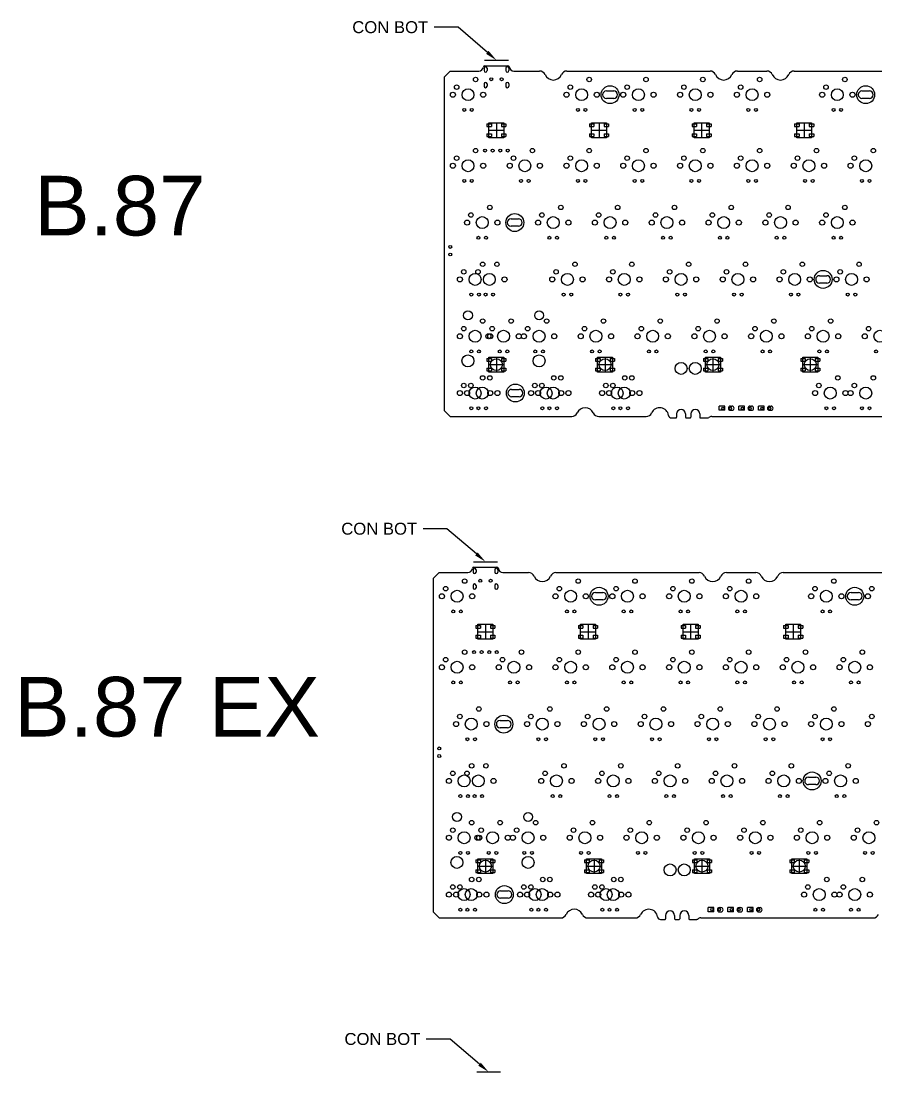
# Model space of a CAD drawing. Header units: millimetres. Extents: x 439 to 1009, y -82 to 714.
# Drawn here: x 444.7 to 731.4, y 361.4 to 713.7 of the extents above; entities that cross this region are included whole.
import ezdxf
from ezdxf import colors
from ezdxf.entities.mleader import LeaderData, LeaderLine
from ezdxf.math import Vec2, Vec3

# ---------------------------------------------------------------- set-up
doc = ezdxf.new("R2010")
doc.units = ezdxf.units.MM
for name, color, linetype in [('b87', 210, 'Continuous'), ('b87ex', 220, 'Continuous'), ('bmini', 150, 'Continuous')]:
    doc.layers.add(name, color=color, linetype=linetype)
doc.styles.get("Standard").update_dxf_attribs({"font": 'arial.ttf'})

msp = doc.modelspace()

# ---------------------------------------------------------------- linework, layer by layer
at = {"layer": 'b87', "color": 2}
for p, q in [((600, 697.92), (600, 697.12)), ((601, 697.92), (601, 697.12)), ((607.3, 697.92), (607.3, 697.12)), ((608.3, 697.92), (608.3, 697.12)), ((600, 692.67), (600, 691.87)), ((601, 692.67), (601, 691.87)), ((607.3, 692.67), (607.3, 691.87)), ((608.3, 692.67), (608.3, 691.87)), ((680.77, 584.65), (678.86, 584.65)), ((678.86, 583.25), (678.86, 584.65)), ((680.77, 583.25), (678.86, 583.25)), ((680.77, 583.25), (680.77, 584.65)), ((682.61, 584.65), (683.12, 584.65)), ((682.61, 583.25), (683.12, 583.25)), ((687.35, 584.65), (685.44, 584.65)), ((685.44, 583.25), (685.44, 584.65)), ((687.35, 583.25), (685.44, 583.25)), ((687.35, 583.25), (687.35, 584.65)), ((689.19, 584.65), (689.69, 584.65)), ((689.19, 583.25), (689.69, 583.25)), ((693.88, 584.65), (691.97, 584.65)), ((691.97, 583.25), (691.97, 584.65)), ((693.88, 583.25), (691.97, 583.25)), ((693.88, 583.25), (693.88, 584.65)), ((695.72, 584.65), (696.22, 584.65)), ((695.72, 583.25), (696.22, 583.25))]:
    msp.add_line(p, q, dxfattribs=at)
at = {"layer": 'b87', "color": 5}
msp.add_line((600.15, 700.62), (608.15, 700.62), dxfattribs=at)
at = {"layer": 'b87'}
for p, q in [((600.28, 698.77), (608.02, 698.77)), ((586.6, 694.97), (588.6, 696.97)), ((586.6, 694.97), (586.6, 583.21)), ((588.6, 696.97), (598.29, 696.97)), ((610.01, 696.97), (618.62, 696.97)), ((627.78, 696.97), (675.77, 696.97)), ((684.93, 696.97), (694.82, 696.97)), ((703.98, 696.97), (790.07, 696.97)), ((600.95, 679.24), (600.95, 678.34)), ((600.95, 679.24), (602.45, 679.24)), ((600.95, 678.34), (602.45, 678.34)), ((601.65, 679.64), (606.65, 679.64)), ((601.65, 674.64), (601.65, 679.64)), ((601.65, 677.14), (606.65, 677.14)), ((602.45, 679.24), (602.45, 678.34)), ((604.15, 679.64), (604.15, 674.64)), ((605.85, 679.24), (605.85, 678.34)), ((605.85, 679.24), (607.35, 679.24)), ((605.85, 678.34), (607.35, 678.34)), ((606.65, 679.64), (606.65, 674.64)), ((607.35, 679.24), (607.35, 678.34)), ((635.34, 679.24), (635.34, 678.34)), ((635.34, 679.24), (636.84, 679.24)), ((635.34, 678.34), (636.84, 678.34)), ((636.04, 679.64), (641.04, 679.64)), ((636.04, 674.64), (636.04, 679.64)), ((636.04, 677.14), (641.04, 677.14)), ((636.84, 679.24), (636.84, 678.34)), ((638.54, 679.64), (638.54, 674.64)), ((640.24, 679.24), (640.24, 678.34)), ((640.24, 679.24), (641.74, 679.24)), ((640.24, 678.34), (641.74, 678.34)), ((641.04, 679.64), (641.04, 674.64)), ((641.74, 679.24), (641.74, 678.34)), ((669.74, 679.24), (669.74, 678.34)), ((669.74, 679.24), (671.24, 679.24)), ((669.74, 678.34), (671.24, 678.34)), ((670.44, 679.64), (675.44, 679.64)), ((670.44, 674.64), (670.44, 679.64)), ((670.44, 677.14), (675.44, 677.14)), ((671.24, 679.24), (671.24, 678.34)), ((672.94, 679.64), (672.94, 674.64)), ((674.64, 679.24), (674.64, 678.34)), ((674.64, 679.24), (676.14, 679.24)), ((674.64, 678.34), (676.14, 678.34)), ((675.44, 679.64), (675.44, 674.64)), ((676.14, 679.24), (676.14, 678.34)), ((704.14, 679.24), (704.14, 678.34)), ((704.14, 679.24), (705.64, 679.24)), ((704.14, 678.34), (705.64, 678.34)), ((704.84, 679.64), (709.84, 679.64)), ((704.84, 674.64), (704.84, 679.64)), ((704.84, 677.14), (709.84, 677.14)), ((705.64, 679.24), (705.64, 678.34)), ((707.34, 679.64), (707.34, 674.64)), ((709.04, 679.24), (709.04, 678.34)), ((709.04, 679.24), (710.54, 679.24)), ((709.04, 678.34), (710.54, 678.34)), ((709.84, 679.64), (709.84, 674.64)), ((710.54, 679.24), (710.54, 678.34)), ((600.95, 675.94), (600.95, 675.04)), ((600.95, 675.94), (602.45, 675.94)), ((600.95, 675.04), (602.45, 675.04)), ((606.65, 674.64), (601.65, 674.64)), ((602.45, 675.94), (602.45, 675.04)), ((605.85, 675.94), (605.85, 675.04)), ((605.85, 675.94), (607.35, 675.94)), ((605.85, 675.04), (607.35, 675.04)), ((607.35, 675.94), (607.35, 675.04)), ((635.34, 675.94), (635.34, 675.04)), ((635.34, 675.94), (636.84, 675.94)), ((635.34, 675.04), (636.84, 675.04)), ((641.04, 674.64), (636.04, 674.64)), ((636.84, 675.94), (636.84, 675.04)), ((640.24, 675.94), (640.24, 675.04)), ((640.24, 675.94), (641.74, 675.94)), ((640.24, 675.04), (641.74, 675.04)), ((641.74, 675.94), (641.74, 675.04)), ((669.74, 675.94), (669.74, 675.04)), ((669.74, 675.94), (671.24, 675.94)), ((669.74, 675.04), (671.24, 675.04)), ((675.44, 674.64), (670.44, 674.64)), ((671.24, 675.94), (671.24, 675.04)), ((674.64, 675.94), (674.64, 675.04)), ((674.64, 675.94), (676.14, 675.94)), ((674.64, 675.04), (676.14, 675.04)), ((676.14, 675.94), (676.14, 675.04)), ((704.14, 675.94), (704.14, 675.04)), ((704.14, 675.94), (705.64, 675.94)), ((704.14, 675.04), (705.64, 675.04)), ((709.84, 674.64), (704.84, 674.64)), ((705.64, 675.94), (705.64, 675.04)), ((709.04, 675.94), (709.04, 675.04)), ((709.04, 675.94), (710.54, 675.94)), ((709.04, 675.04), (710.54, 675.04)), ((710.54, 675.94), (710.54, 675.04)), ((600.95, 600.66), (600.95, 599.76)), ((600.95, 600.66), (602.45, 600.66)), ((600.95, 599.76), (602.45, 599.76)), ((601.65, 601.06), (606.65, 601.06)), ((601.65, 596.06), (601.65, 601.06)), ((602.45, 600.66), (602.45, 599.76)), ((604.15, 601.06), (604.15, 596.06)), ((605.85, 600.66), (605.85, 599.76)), ((605.85, 600.66), (607.35, 600.66)), ((605.85, 599.76), (607.35, 599.76)), ((606.65, 601.06), (606.65, 596.06)), ((607.35, 600.66), (607.35, 599.76)), ((637.38, 600.66), (637.38, 599.76)), ((637.38, 600.66), (638.88, 600.66)), ((637.38, 599.76), (638.88, 599.76)), ((638.08, 601.06), (643.08, 601.06)), ((638.08, 596.06), (638.08, 601.06)), ((638.88, 600.66), (638.88, 599.76)), ((640.58, 601.06), (640.58, 596.06)), ((642.28, 600.66), (642.28, 599.76)), ((642.28, 600.66), (643.78, 600.66)), ((642.28, 599.76), (643.78, 599.76)), ((643.08, 601.06), (643.08, 596.06)), ((643.78, 600.66), (643.78, 599.76)), ((673.55, 600.66), (673.55, 599.76)), ((673.55, 600.66), (675.05, 600.66)), ((673.55, 599.76), (675.05, 599.76)), ((674.25, 601.06), (679.25, 601.06)), ((674.25, 596.06), (674.25, 601.06)), ((675.05, 600.66), (675.05, 599.76)), ((676.75, 601.06), (676.75, 596.06)), ((678.45, 600.66), (678.45, 599.76)), ((678.45, 600.66), (679.95, 600.66)), ((678.45, 599.76), (679.95, 599.76)), ((679.25, 601.06), (679.25, 596.06)), ((679.95, 600.66), (679.95, 599.76)), ((706.17, 600.66), (706.17, 599.76)), ((706.17, 600.66), (707.67, 600.66)), ((706.17, 599.76), (707.67, 599.76)), ((706.87, 601.06), (711.87, 601.06)), ((706.87, 596.06), (706.87, 601.06)), ((707.67, 600.66), (707.67, 599.76)), ((709.37, 601.06), (709.37, 596.06)), ((711.07, 600.66), (711.07, 599.76)), ((711.07, 600.66), (712.57, 600.66)), ((711.07, 599.76), (712.57, 599.76)), ((711.87, 601.06), (711.87, 596.06)), ((712.57, 600.66), (712.57, 599.76)), ((600.95, 597.36), (600.95, 596.46)), ((600.95, 597.36), (602.45, 597.36)), ((600.95, 596.46), (602.45, 596.46)), ((601.65, 598.56), (606.65, 598.56)), ((606.65, 596.06), (601.65, 596.06)), ((602.45, 597.36), (602.45, 596.46)), ((605.85, 597.36), (605.85, 596.46)), ((605.85, 597.36), (607.35, 597.36)), ((605.85, 596.46), (607.35, 596.46)), ((607.35, 597.36), (607.35, 596.46)), ((637.38, 597.36), (637.38, 596.46)), ((637.38, 597.36), (638.88, 597.36)), ((637.38, 596.46), (638.88, 596.46)), ((638.08, 598.56), (643.08, 598.56)), ((643.08, 596.06), (638.08, 596.06)), ((638.88, 597.36), (638.88, 596.46)), ((642.28, 597.36), (642.28, 596.46)), ((642.28, 597.36), (643.78, 597.36)), ((642.28, 596.46), (643.78, 596.46)), ((643.78, 597.36), (643.78, 596.46)), ((673.55, 597.36), (673.55, 596.46)), ((673.55, 597.36), (675.05, 597.36)), ((673.55, 596.46), (675.05, 596.46)), ((674.25, 598.56), (679.25, 598.56)), ((679.25, 596.06), (674.25, 596.06)), ((675.05, 597.36), (675.05, 596.46)), ((678.45, 597.36), (678.45, 596.46)), ((678.45, 597.36), (679.95, 597.36)), ((678.45, 596.46), (679.95, 596.46)), ((679.95, 597.36), (679.95, 596.46)), ((706.17, 597.36), (706.17, 596.46)), ((706.17, 597.36), (707.67, 597.36)), ((706.17, 596.46), (707.67, 596.46)), ((706.87, 598.56), (711.87, 598.56)), ((711.87, 596.06), (706.87, 596.06)), ((707.67, 597.36), (707.67, 596.46)), ((711.07, 597.36), (711.07, 596.46)), ((711.07, 597.36), (712.57, 597.36)), ((711.07, 596.46), (712.57, 596.46)), ((712.57, 597.36), (712.57, 596.46)), ((586.6, 583.21), (588.6, 581.21)), ((664.56, 582.05), (664.56, 580.91)), ((667.56, 582.05), (667.56, 580.91)), ((669.32, 582.05), (669.32, 580.91)), ((672.32, 582.05), (672.32, 580.91)), ((588.6, 581.21), (629.38, 581.21)), ((638.45, 581.21), (654.38, 581.21)), ((662.87, 580.71), (664.36, 580.71)), ((667.76, 580.71), (669.12, 580.71)), ((672.52, 580.71), (675, 580.71)), ((676.32, 581.21), (734.15, 581.21))]:
    msp.add_line(p, q, dxfattribs=at)
at = {"layer": 'b87', "color": 3}
for p, q in [((641, 690.29), (643.5, 690.29)), ((643.5, 687.8), (641, 687.8)), ((726.72, 690.29), (729.23, 690.29)), ((729.23, 687.8), (726.72, 687.8)), ((609.04, 647.43), (611.55, 647.43)), ((611.55, 644.94), (609.04, 644.94)), ((712.43, 628.38), (714.94, 628.38)), ((714.94, 625.89), (712.43, 625.89)), ((609.25, 590.28), (611.75, 590.28)), ((611.75, 587.79), (609.25, 587.79))]:
    msp.add_line(p, q, dxfattribs=at)
at = {"layer": 'b87'}
for centre, radius in [((597.16, 694.13), 0.75), ((635.26, 694.13), 0.75), ((654.31, 694.13), 0.75), ((673.36, 694.13), 0.75), ((692.41, 694.13), 0.75), ((720.99, 694.13), 0.75), ((590.81, 691.59), 0.75), ((594.62, 689.05), 2), ((628.91, 691.59), 0.75), ((632.72, 689.05), 2), ((647.96, 691.59), 0.75), ((651.77, 689.05), 2), ((667.01, 691.59), 0.75), ((670.82, 689.05), 2), ((686.06, 691.59), 0.75), ((689.87, 689.05), 2), ((714.64, 691.59), 0.75), ((718.45, 689.05), 2), ((589.54, 689.05), 0.85), ((599.7, 689.05), 0.85), ((627.64, 689.05), 0.85), ((637.8, 689.05), 0.85), ((646.69, 689.05), 0.85), ((656.85, 689.05), 0.85), ((665.74, 689.05), 0.85), ((675.9, 689.05), 0.85), ((684.79, 689.05), 0.85), ((694.95, 689.05), 0.85), ((713.37, 689.05), 0.85), ((723.53, 689.05), 0.85), ((593.35, 683.97), 0.5), ((595.89, 683.97), 0.5), ((631.45, 683.97), 0.5), ((633.99, 683.97), 0.5), ((650.5, 683.97), 0.5), ((653.04, 683.97), 0.5), ((669.55, 683.97), 0.5), ((672.09, 683.97), 0.5), ((688.6, 683.97), 0.5), ((691.14, 683.97), 0.5), ((717.18, 683.97), 0.5), ((719.72, 683.97), 0.5), ((597.16, 670.31), 0.75), ((616.21, 670.31), 0.75), ((635.26, 670.31), 0.75), ((654.31, 670.31), 0.75), ((673.36, 670.31), 0.75), ((692.41, 670.31), 0.75), ((711.46, 670.31), 0.75), ((730.51, 670.31), 0.75), ((589.54, 665.23), 0.85), ((590.81, 667.77), 0.75), ((594.62, 665.23), 2), ((599.7, 665.23), 0.85), ((608.59, 665.23), 0.85), ((609.86, 667.77), 0.75), ((613.67, 665.23), 2), ((618.75, 665.23), 0.85), ((627.64, 665.23), 0.85), ((628.91, 667.77), 0.75), ((632.72, 665.23), 2), ((637.8, 665.23), 0.85), ((646.69, 665.23), 0.85), ((647.96, 667.77), 0.75), ((651.77, 665.23), 2), ((656.85, 665.23), 0.85), ((665.74, 665.23), 0.85), ((667.01, 667.77), 0.75), ((670.82, 665.23), 2), ((675.9, 665.23), 0.85), ((684.79, 665.23), 0.85), ((686.06, 667.77), 0.75), ((689.87, 665.23), 2), ((694.95, 665.23), 0.85), ((703.84, 665.23), 0.85), ((705.11, 667.77), 0.75), ((708.92, 665.23), 2), ((714, 665.23), 0.85), ((722.89, 665.23), 0.85), ((724.16, 667.77), 0.75), ((727.97, 665.23), 2), ((593.35, 660.15), 0.5), ((595.89, 660.15), 0.5), ((612.4, 660.15), 0.5), ((614.94, 660.15), 0.5), ((631.45, 660.15), 0.5), ((633.99, 660.15), 0.5), ((650.5, 660.15), 0.5), ((653.04, 660.15), 0.5), ((669.55, 660.15), 0.5), ((672.09, 660.15), 0.5), ((688.6, 660.15), 0.5), ((691.14, 660.15), 0.5), ((707.65, 660.15), 0.5), ((710.19, 660.15), 0.5), ((726.7, 660.15), 0.5), ((729.24, 660.15), 0.5), ((601.93, 651.26), 0.75), ((625.74, 651.26), 0.75), ((644.79, 651.26), 0.75), ((663.84, 651.26), 0.75), ((682.89, 651.26), 0.75), ((701.94, 651.26), 0.75), ((720.99, 651.26), 0.75), ((595.58, 648.72), 0.75), ((619.39, 648.72), 0.75), ((638.44, 648.72), 0.75), ((657.49, 648.72), 0.75), ((676.54, 648.72), 0.75), ((695.59, 648.72), 0.75), ((714.64, 648.72), 0.75), ((594.31, 646.18), 0.85), ((599.39, 646.18), 2), ((604.47, 646.18), 0.85), ((618.12, 646.18), 0.85), ((623.2, 646.18), 2), ((628.28, 646.18), 0.85), ((637.17, 646.18), 0.85), ((642.25, 646.18), 2), ((647.33, 646.18), 0.85), ((656.22, 646.18), 0.85), ((661.3, 646.18), 2), ((666.38, 646.18), 0.85), ((675.27, 646.18), 0.85), ((680.35, 646.18), 2), ((685.43, 646.18), 0.85), ((694.32, 646.18), 0.85), ((699.4, 646.18), 2), ((704.48, 646.18), 0.85), ((713.37, 646.18), 0.85), ((718.45, 646.18), 2), ((723.53, 646.18), 0.85), ((598.12, 641.1), 0.5), ((600.66, 641.1), 0.5), ((621.93, 641.1), 0.5), ((624.47, 641.1), 0.5), ((640.98, 641.1), 0.5), ((643.52, 641.1), 0.5), ((660.03, 641.1), 0.5), ((662.57, 641.1), 0.5), ((679.08, 641.1), 0.5), ((681.62, 641.1), 0.5), ((698.13, 641.1), 0.5), ((700.67, 641.1), 0.5), ((717.18, 641.1), 0.5), ((719.72, 641.1), 0.5), ((599.54, 632.21), 0.75), ((604.31, 632.21), 0.75), ((630.5, 632.21), 0.75), ((649.55, 632.21), 0.75), ((668.6, 632.21), 0.75), ((687.65, 632.21), 0.75), ((706.7, 632.21), 0.75), ((725.75, 632.21), 0.75), ((591.92, 627.13), 0.85), ((593.19, 629.67), 0.75), ((597, 627.13), 2), ((597.96, 629.67), 0.75), ((601.77, 627.13), 2), ((606.85, 627.13), 0.85), ((622.88, 627.13), 0.85), ((624.15, 629.67), 0.75), ((627.96, 627.13), 2), ((633.04, 627.13), 0.85), ((641.93, 627.13), 0.85), ((643.2, 629.67), 0.75), ((647.01, 627.13), 2), ((652.09, 627.13), 0.85), ((660.98, 627.13), 0.85), ((662.25, 629.67), 0.75), ((666.06, 627.13), 2), ((671.14, 627.13), 0.85), ((680.03, 627.13), 0.85), ((681.3, 629.67), 0.75), ((685.11, 627.13), 2), ((690.19, 627.13), 0.85), ((699.08, 627.13), 0.85), ((700.35, 629.67), 0.75), ((704.16, 627.13), 2), ((709.24, 627.13), 0.85), ((718.13, 627.13), 0.85), ((719.4, 629.67), 0.75), ((723.21, 627.13), 2), ((728.29, 627.13), 0.85), ((595.73, 622.05), 0.5), ((598.27, 622.05), 0.5), ((600.5, 622.05), 0.5), ((603.04, 622.05), 0.5), ((626.69, 622.05), 0.5), ((629.23, 622.05), 0.5), ((645.74, 622.05), 0.5), ((648.28, 622.05), 0.5), ((664.79, 622.05), 0.5), ((667.33, 622.05), 0.5), ((683.84, 622.05), 0.5), ((686.38, 622.05), 0.5), ((702.89, 622.05), 0.5), ((705.43, 622.05), 0.5), ((721.94, 622.05), 0.5), ((724.48, 622.05), 0.5), ((594.59, 615.07), 1.5), ((618.47, 615.07), 1.5), ((599.54, 613.16), 0.75), ((609.07, 613.16), 0.75), ((620.98, 613.16), 0.75), ((640.03, 613.16), 0.75), ((659.08, 613.16), 0.75), ((678.13, 613.16), 0.75), ((697.18, 613.16), 0.75), ((716.23, 613.16), 0.75), ((593.19, 610.62), 0.75), ((602.72, 610.62), 0.75), ((614.63, 610.62), 0.75), ((618.44, 608.08), 2), ((633.68, 610.62), 0.75), ((637.49, 608.08), 2), ((652.73, 610.62), 0.75), ((656.54, 608.08), 2), ((671.78, 610.62), 0.75), ((675.59, 608.08), 2), ((690.83, 610.62), 0.75), ((694.64, 608.08), 2), ((709.88, 610.62), 0.75), ((713.69, 608.08), 2), ((728.93, 610.62), 0.75), ((732.74, 608.08), 2), ((591.92, 608.08), 0.85), ((601.45, 608.08), 0.85), ((601.45, 608.08), 0.85), ((602.08, 608.08), 0.85), ((611.61, 608.08), 0.85), ((613.36, 608.08), 0.85), ((623.52, 608.08), 0.85), ((632.41, 608.08), 0.85), ((642.57, 608.08), 0.85), ((651.46, 608.08), 0.85), ((661.62, 608.08), 0.85), ((670.51, 608.08), 0.85), ((680.67, 608.08), 0.85), ((689.56, 608.08), 0.85), ((699.72, 608.08), 0.85), ((708.61, 608.08), 0.85), ((718.77, 608.08), 0.85), ((727.66, 608.08), 0.85), ((595.73, 603), 0.5), ((598.27, 603), 0.5), ((605.26, 603), 0.5), ((607.8, 603), 0.5), ((617.17, 603), 0.5), ((619.71, 603), 0.5), ((636.22, 603), 0.5), ((638.76, 603), 0.5), ((655.27, 603), 0.5), ((657.81, 603), 0.5), ((674.32, 603), 0.5), ((676.86, 603), 0.5), ((693.37, 603), 0.5), ((695.91, 603), 0.5), ((712.42, 603), 0.5), ((714.96, 603), 0.5), ((731.47, 603), 0.5), ((594.59, 599.83), 2), ((604.15, 598.56), 2), ((618.47, 599.83), 2), ((640.58, 598.56), 2), ((666.06, 597.29), 2), ((670.82, 597.29), 2), ((676.75, 598.56), 2), ((709.37, 598.56), 2), ((593.19, 591.57), 0.75), ((595.58, 591.57), 0.75), ((599.54, 594.11), 0.75), ((601.93, 594.11), 0.75), ((617.01, 591.57), 0.75), ((619.39, 591.57), 0.75), ((623.36, 594.11), 0.75), ((625.74, 594.11), 0.75), ((640.82, 591.57), 0.75), ((643.2, 591.57), 0.75), ((647.17, 594.11), 0.75), ((649.55, 594.11), 0.75), ((712.26, 591.57), 0.75), ((718.61, 594.11), 0.75), ((724.16, 591.57), 0.75), ((730.51, 594.11), 0.75), ((591.92, 589.03), 0.85), ((594.31, 589.03), 0.85), ((597, 589.03), 2), ((599.39, 589.03), 2), ((602.08, 589.03), 0.85), ((604.47, 589.03), 0.85), ((615.74, 589.03), 0.85), ((618.12, 589.03), 0.85), ((620.82, 589.03), 2), ((623.2, 589.03), 2), ((625.9, 589.03), 0.85), ((628.28, 589.03), 0.85), ((639.55, 589.03), 0.85), ((641.93, 589.03), 0.85), ((644.63, 589.03), 2), ((647.01, 589.03), 2), ((649.71, 589.03), 0.85), ((652.09, 589.03), 0.85), ((710.99, 589.03), 0.85), ((716.07, 589.03), 2), ((721.15, 589.03), 0.85), ((722.89, 589.03), 0.85), ((727.97, 589.03), 2), ((595.73, 583.95), 0.5), ((598.12, 583.95), 0.5), ((600.66, 583.95), 0.5), ((619.55, 583.95), 0.5), ((621.93, 583.95), 0.5), ((624.47, 583.95), 0.5), ((643.36, 583.95), 0.5), ((645.74, 583.95), 0.5), ((648.28, 583.95), 0.5), ((714.8, 583.95), 0.5), ((717.34, 583.95), 0.5), ((726.7, 583.95), 0.5), ((729.24, 583.95), 0.5)]:
    msp.add_circle(centre, radius, dxfattribs=at)
at = {"layer": 'b87', "color": 2, "linetype": 'Continuous'}
for centre, radius in [((602.4, 694.22), 0.5), ((605.9, 694.22), 0.5), ((600.34, 670.31), 0.5), ((602.88, 670.31), 0.5), ((605.42, 670.31), 0.5), ((607.96, 670.31), 0.5), ((588.67, 638.02), 0.5), ((588.67, 635.48), 0.5), ((680.07, 583.95), 0.4), ((682.61, 583.95), 0.4), ((686.65, 583.95), 0.4), ((689.19, 583.95), 0.4), ((693.18, 583.95), 0.4), ((695.72, 583.95), 0.4)]:
    msp.add_circle(centre, radius, dxfattribs=at)
at = {"layer": 'b87', "color": 5}
for centre in [(642.25, 689.05), (727.97, 689.05), (610.3, 646.18), (713.69, 627.13), (610.5, 589.04)]:
    msp.add_circle(centre, 3, dxfattribs=at)
at = {"layer": 'b87', "color": 4}
for centre in [(597, 608.08), (606.53, 608.08)]:
    msp.add_circle(centre, 2, dxfattribs=at)
at = {"layer": 'b87'}
for centre, radius, start, end in [((598.29, 698.47), 1.5, 270, 354.2608), ((600.28, 698.27), 0.5, 90, 174.2608), ((608.02, 698.27), 0.5, 5.7392, 90), ((610.01, 698.47), 1.5, 185.7392, 270), ((618.62, 694.97), 2, 23.5782, 90), ((623.2, 696.97), 3, 203.5782, 336.4218), ((627.78, 694.97), 2, 90, 156.4218), ((675.77, 694.97), 2, 23.5782, 90), ((680.35, 696.97), 3, 203.5782, 336.4218), ((684.93, 694.97), 2, 90, 156.4218), ((694.82, 694.97), 2, 23.5782, 90), ((699.4, 696.97), 3, 203.5782, 336.4218), ((703.98, 694.97), 2, 90, 156.4218), ((629.38, 583.21), 2, 270, 335.1654), ((633.91, 581.11), 3, 24.8346, 155.1654), ((638.45, 583.21), 2, 204.8346, 270), ((654.38, 583.21), 2, 270, 335.1654), ((658.92, 581.11), 3, 8.6269, 155.1654), ((662.87, 581.71), 1, 188.6269, 270), ((666.06, 582.05), 1.5, 0, 180), ((670.82, 582.05), 1.5, 0, 180), ((664.36, 580.91), 0.2, 270, 0), ((667.76, 580.91), 0.2, 180, 270), ((669.12, 580.91), 0.2, 270, 0), ((672.52, 580.91), 0.2, 180, 270), ((675, 581.21), 0.5, 270, 311.4096), ((676.32, 579.71), 1.5, 90, 131.4096)]:
    msp.add_arc(centre, radius, start, end, dxfattribs=at)
at = {"layer": 'b87', "color": 2, "linetype": 'Continuous'}
for centre, start, end in [((600.5, 697.92), 0, 180), ((607.8, 697.92), 0, 180), ((600.5, 697.12), 180, 0), ((607.8, 697.12), 180, 0), ((600.5, 692.67), 0, 180), ((600.5, 691.87), 180, 0), ((607.8, 692.67), 0, 180), ((607.8, 691.87), 180, 0)]:
    msp.add_arc(centre, 0.5, start, end, dxfattribs=at)
at = {"layer": 'b87', "color": 3}
for centre, start, end in [((641, 689.05), 90, 270), ((643.5, 689.05), 270, 90), ((726.72, 689.05), 90, 270), ((729.23, 689.05), 270, 90), ((609.04, 646.18), 90, 270), ((611.55, 646.18), 270, 90), ((712.43, 627.13), 90, 270), ((714.94, 627.13), 270, 90), ((609.25, 589.04), 90, 270), ((611.75, 589.04), 270, 90)]:
    msp.add_arc(centre, 1.24, start, end, dxfattribs=at)
at = {"layer": 'b87', "color": 2}
for centre, start, end in [((682.61, 583.95), 90, 180), ((682.61, 583.95), 180, 270), ((683.12, 583.95), 360, 90), ((683.12, 583.95), 270, 360), ((689.19, 583.95), 90, 180), ((689.19, 583.95), 180, 270), ((689.69, 583.95), 360, 90), ((689.69, 583.95), 270, 360), ((695.72, 583.95), 90, 180), ((695.72, 583.95), 180, 270), ((696.22, 583.95), 360, 90), ((696.22, 583.95), 270, 360)]:
    msp.add_arc(centre, 0.7, start, end, dxfattribs=at)
at = {"layer": 'b87ex', "color": 5}
msp.add_line((596.46, 532.5), (604.46, 532.5), dxfattribs=at)
at = {"layer": 'b87ex'}
for p, q in [((584.91, 528.85), (582.91, 526.85)), ((584.91, 528.85), (594.61, 528.85)), ((596.6, 530.65), (604.33, 530.65)), ((606.32, 528.85), (614.93, 528.85)), ((624.1, 528.85), (672.08, 528.85)), ((681.25, 528.85), (691.13, 528.85)), ((700.3, 528.85), (786.38, 528.85)), ((582.91, 526.85), (582.91, 415.09)), ((597.26, 511.12), (597.26, 510.22)), ((597.26, 511.12), (598.76, 511.12)), ((597.96, 511.52), (602.96, 511.52)), ((597.96, 506.52), (597.96, 511.52)), ((598.76, 511.12), (598.76, 510.22)), ((600.46, 511.52), (600.46, 506.52)), ((602.16, 511.12), (602.16, 510.22)), ((602.16, 511.12), (603.66, 511.12)), ((602.96, 511.52), (602.96, 506.52)), ((603.66, 511.12), (603.66, 510.22)), ((631.66, 511.12), (631.66, 510.22)), ((631.66, 511.12), (633.16, 511.12)), ((632.36, 511.52), (637.36, 511.52)), ((632.36, 506.52), (632.36, 511.52)), ((633.16, 511.12), (633.16, 510.22)), ((634.86, 511.52), (634.86, 506.52)), ((636.56, 511.12), (636.56, 510.22)), ((636.56, 511.12), (638.06, 511.12)), ((637.36, 511.52), (637.36, 506.52)), ((638.06, 511.12), (638.06, 510.22)), ((666.05, 511.12), (666.05, 510.22)), ((666.05, 511.12), (667.55, 511.12)), ((666.75, 511.52), (671.75, 511.52)), ((666.75, 506.52), (666.75, 511.52)), ((667.55, 511.12), (667.55, 510.22)), ((669.25, 511.52), (669.25, 506.52)), ((670.95, 511.12), (670.95, 510.22)), ((670.95, 511.12), (672.45, 511.12)), ((671.75, 511.52), (671.75, 506.52)), ((672.45, 511.12), (672.45, 510.22)), ((700.45, 511.12), (700.45, 510.22)), ((700.45, 511.12), (701.95, 511.12)), ((701.15, 511.52), (706.15, 511.52)), ((701.15, 506.52), (701.15, 511.52)), ((701.95, 511.12), (701.95, 510.22)), ((703.65, 511.52), (703.65, 506.52)), ((705.35, 511.12), (705.35, 510.22)), ((705.35, 511.12), (706.85, 511.12)), ((706.15, 511.52), (706.15, 506.52)), ((706.85, 511.12), (706.85, 510.22)), ((597.26, 510.22), (598.76, 510.22)), ((597.26, 507.82), (597.26, 506.92)), ((597.26, 507.82), (598.76, 507.82)), ((597.96, 509.02), (602.96, 509.02)), ((598.76, 507.82), (598.76, 506.92)), ((602.16, 510.22), (603.66, 510.22)), ((602.16, 507.82), (602.16, 506.92)), ((602.16, 507.82), (603.66, 507.82)), ((603.66, 507.82), (603.66, 506.92)), ((631.66, 510.22), (633.16, 510.22)), ((631.66, 507.82), (631.66, 506.92)), ((631.66, 507.82), (633.16, 507.82)), ((632.36, 509.02), (637.36, 509.02)), ((633.16, 507.82), (633.16, 506.92)), ((636.56, 510.22), (638.06, 510.22)), ((636.56, 507.82), (636.56, 506.92)), ((636.56, 507.82), (638.06, 507.82)), ((638.06, 507.82), (638.06, 506.92)), ((666.05, 510.22), (667.55, 510.22)), ((666.05, 507.82), (666.05, 506.92)), ((666.05, 507.82), (667.55, 507.82)), ((666.75, 509.02), (671.75, 509.02)), ((667.55, 507.82), (667.55, 506.92)), ((670.95, 510.22), (672.45, 510.22)), ((670.95, 507.82), (670.95, 506.92)), ((670.95, 507.82), (672.45, 507.82)), ((672.45, 507.82), (672.45, 506.92)), ((700.45, 510.22), (701.95, 510.22)), ((700.45, 507.82), (700.45, 506.92)), ((700.45, 507.82), (701.95, 507.82)), ((701.15, 509.02), (706.15, 509.02)), ((701.95, 507.82), (701.95, 506.92)), ((705.35, 510.22), (706.85, 510.22)), ((705.35, 507.82), (705.35, 506.92)), ((705.35, 507.82), (706.85, 507.82)), ((706.85, 507.82), (706.85, 506.92)), ((597.26, 506.92), (598.76, 506.92)), ((602.96, 506.52), (597.96, 506.52)), ((602.16, 506.92), (603.66, 506.92)), ((631.66, 506.92), (633.16, 506.92)), ((637.36, 506.52), (632.36, 506.52)), ((636.56, 506.92), (638.06, 506.92)), ((666.05, 506.92), (667.55, 506.92)), ((671.75, 506.52), (666.75, 506.52)), ((670.95, 506.92), (672.45, 506.92)), ((700.45, 506.92), (701.95, 506.92)), ((706.15, 506.52), (701.15, 506.52)), ((705.35, 506.92), (706.85, 506.92)), ((597.26, 432.54), (597.26, 431.64)), ((597.26, 432.54), (598.76, 432.54)), ((597.26, 431.64), (598.76, 431.64)), ((597.96, 432.94), (602.96, 432.94)), ((597.96, 427.94), (597.96, 432.94)), ((597.96, 430.44), (602.96, 430.44)), ((598.76, 432.54), (598.76, 431.64)), ((600.46, 432.94), (600.46, 427.94)), ((602.16, 432.54), (602.16, 431.64)), ((602.16, 432.54), (603.66, 432.54)), ((602.16, 431.64), (603.66, 431.64)), ((602.96, 432.94), (602.96, 427.94)), ((603.66, 432.54), (603.66, 431.64)), ((633.69, 432.54), (633.69, 431.64)), ((633.69, 432.54), (635.19, 432.54)), ((633.69, 431.64), (635.19, 431.64)), ((634.39, 432.94), (639.39, 432.94)), ((634.39, 427.94), (634.39, 432.94)), ((634.39, 430.44), (639.39, 430.44)), ((635.19, 432.54), (635.19, 431.64)), ((636.89, 432.94), (636.89, 427.94)), ((638.59, 432.54), (638.59, 431.64)), ((638.59, 432.54), (640.09, 432.54)), ((638.59, 431.64), (640.09, 431.64)), ((639.39, 432.94), (639.39, 427.94)), ((640.09, 432.54), (640.09, 431.64)), ((669.86, 432.54), (669.86, 431.64)), ((669.86, 432.54), (671.36, 432.54)), ((669.86, 431.64), (671.36, 431.64)), ((670.56, 432.94), (675.56, 432.94)), ((670.56, 427.94), (670.56, 432.94)), ((670.56, 430.44), (675.56, 430.44)), ((671.36, 432.54), (671.36, 431.64)), ((673.06, 432.94), (673.06, 427.94)), ((674.76, 432.54), (674.76, 431.64)), ((674.76, 432.54), (676.26, 432.54)), ((674.76, 431.64), (676.26, 431.64)), ((675.56, 432.94), (675.56, 427.94)), ((676.26, 432.54), (676.26, 431.64)), ((702.48, 432.54), (702.48, 431.64)), ((702.48, 432.54), (703.98, 432.54)), ((702.48, 431.64), (703.98, 431.64)), ((703.18, 432.94), (708.18, 432.94)), ((703.18, 427.94), (703.18, 432.94)), ((703.18, 430.44), (708.18, 430.44)), ((703.98, 432.54), (703.98, 431.64)), ((705.68, 432.94), (705.68, 427.94)), ((707.38, 432.54), (707.38, 431.64)), ((707.38, 432.54), (708.88, 432.54)), ((707.38, 431.64), (708.88, 431.64)), ((708.18, 432.94), (708.18, 427.94)), ((708.88, 432.54), (708.88, 431.64)), ((597.26, 429.24), (597.26, 428.34)), ((597.26, 429.24), (598.76, 429.24)), ((597.26, 428.34), (598.76, 428.34)), ((602.96, 427.94), (597.96, 427.94)), ((598.76, 429.24), (598.76, 428.34)), ((602.16, 429.24), (602.16, 428.34)), ((602.16, 429.24), (603.66, 429.24)), ((602.16, 428.34), (603.66, 428.34)), ((603.66, 429.24), (603.66, 428.34)), ((633.69, 429.24), (633.69, 428.34)), ((633.69, 429.24), (635.19, 429.24)), ((633.69, 428.34), (635.19, 428.34)), ((639.39, 427.94), (634.39, 427.94)), ((635.19, 429.24), (635.19, 428.34)), ((638.59, 429.24), (638.59, 428.34)), ((638.59, 429.24), (640.09, 429.24)), ((638.59, 428.34), (640.09, 428.34)), ((640.09, 429.24), (640.09, 428.34)), ((669.86, 429.24), (669.86, 428.34)), ((669.86, 429.24), (671.36, 429.24)), ((669.86, 428.34), (671.36, 428.34)), ((675.56, 427.94), (670.56, 427.94)), ((671.36, 429.24), (671.36, 428.34)), ((674.76, 429.24), (674.76, 428.34)), ((674.76, 429.24), (676.26, 429.24)), ((674.76, 428.34), (676.26, 428.34)), ((676.26, 429.24), (676.26, 428.34)), ((702.48, 429.24), (702.48, 428.34)), ((702.48, 429.24), (703.98, 429.24)), ((702.48, 428.34), (703.98, 428.34)), ((708.18, 427.94), (703.18, 427.94)), ((703.98, 429.24), (703.98, 428.34)), ((707.38, 429.24), (707.38, 428.34)), ((707.38, 429.24), (708.88, 429.24)), ((707.38, 428.34), (708.88, 428.34)), ((708.88, 429.24), (708.88, 428.34)), ((582.91, 415.09), (584.91, 413.09)), ((584.91, 413.09), (625.69, 413.09)), ((634.77, 413.09), (650.69, 413.09)), ((659.19, 412.59), (660.68, 412.59)), ((660.88, 413.93), (660.88, 412.79)), ((663.88, 413.93), (663.88, 412.79)), ((664.08, 412.59), (665.44, 412.59)), ((665.64, 413.93), (665.64, 412.79)), ((668.64, 413.93), (668.64, 412.79)), ((668.84, 412.59), (671.31, 412.59)), ((672.64, 413.09), (730.47, 413.09))]:
    msp.add_line(p, q, dxfattribs=at)
at = {"layer": 'b87ex', "color": 2}
for p, q in [((596.31, 529.8), (596.31, 529)), ((597.31, 529.8), (597.31, 529)), ((603.61, 529.8), (603.61, 529)), ((604.61, 529.8), (604.61, 529)), ((596.31, 524.55), (596.31, 523.75)), ((597.31, 524.55), (597.31, 523.75)), ((603.61, 524.55), (603.61, 523.75)), ((604.61, 524.55), (604.61, 523.75)), ((677.08, 416.53), (675.18, 416.53)), ((675.18, 415.13), (675.18, 416.53)), ((677.08, 415.13), (677.08, 416.53)), ((678.92, 416.53), (679.43, 416.53)), ((683.66, 416.53), (681.76, 416.53)), ((681.76, 415.13), (681.76, 416.53)), ((683.66, 415.13), (683.66, 416.53)), ((685.5, 416.53), (686.01, 416.53)), ((690.19, 416.53), (688.28, 416.53)), ((688.28, 415.13), (688.28, 416.53)), ((690.19, 415.13), (690.19, 416.53)), ((692.03, 416.53), (692.54, 416.53)), ((677.08, 415.13), (675.18, 415.13)), ((678.92, 415.13), (679.43, 415.13)), ((683.66, 415.13), (681.76, 415.13)), ((685.5, 415.13), (686.01, 415.13)), ((690.19, 415.13), (688.28, 415.13)), ((692.03, 415.13), (692.54, 415.13))]:
    msp.add_line(p, q, dxfattribs=at)
at = {"layer": 'b87ex', "color": 3}
for p, q in [((637.31, 522.17), (639.81, 522.17)), ((723.04, 522.17), (725.54, 522.17)), ((639.81, 519.68), (637.31, 519.68)), ((725.54, 519.68), (723.04, 519.68)), ((605.36, 479.31), (607.86, 479.31)), ((607.86, 476.82), (605.36, 476.82)), ((708.75, 460.26), (711.25, 460.26)), ((711.25, 457.77), (708.75, 457.77)), ((605.56, 422.16), (608.06, 422.16)), ((608.06, 419.67), (605.56, 419.67))]:
    msp.add_line(p, q, dxfattribs=at)
at = {"layer": 'b87ex'}
for centre, radius in [((593.48, 526), 0.75), ((631.58, 526), 0.75), ((650.63, 526), 0.75), ((669.68, 526), 0.75), ((688.73, 526), 0.75), ((717.3, 526), 0.75), ((585.86, 520.92), 0.85), ((587.13, 523.46), 0.75), ((590.94, 520.92), 2), ((596.02, 520.92), 0.85), ((623.96, 520.92), 0.85), ((625.23, 523.46), 0.75), ((629.04, 520.92), 2), ((634.12, 520.92), 0.85), ((643.01, 520.92), 0.85), ((644.28, 523.46), 0.75), ((648.09, 520.92), 2), ((653.17, 520.92), 0.85), ((662.06, 520.92), 0.85), ((663.33, 523.46), 0.75), ((667.14, 520.92), 2), ((672.22, 520.92), 0.85), ((681.11, 520.92), 0.85), ((682.38, 523.46), 0.75), ((686.19, 520.92), 2), ((691.27, 520.92), 0.85), ((709.68, 520.92), 0.85), ((710.95, 523.46), 0.75), ((714.76, 520.92), 2), ((719.84, 520.92), 0.85), ((728.73, 520.92), 0.85), ((730, 523.46), 0.75), ((589.67, 515.84), 0.5), ((592.21, 515.84), 0.5), ((627.77, 515.84), 0.5), ((630.31, 515.84), 0.5), ((646.82, 515.84), 0.5), ((649.36, 515.84), 0.5), ((665.87, 515.84), 0.5), ((668.41, 515.84), 0.5), ((684.92, 515.84), 0.5), ((687.46, 515.84), 0.5), ((713.49, 515.84), 0.5), ((716.03, 515.84), 0.5), ((587.13, 499.65), 0.75), ((593.48, 502.19), 0.75), ((606.18, 499.65), 0.75), ((612.53, 502.19), 0.75), ((625.23, 499.65), 0.75), ((631.58, 502.19), 0.75), ((644.28, 499.65), 0.75), ((650.63, 502.19), 0.75), ((663.33, 499.65), 0.75), ((669.68, 502.19), 0.75), ((682.38, 499.65), 0.75), ((688.73, 502.19), 0.75), ((701.43, 499.65), 0.75), ((707.78, 502.19), 0.75), ((720.48, 499.65), 0.75), ((726.83, 502.19), 0.75), ((585.86, 497.11), 0.85), ((590.94, 497.11), 2), ((596.02, 497.11), 0.85), ((604.91, 497.11), 0.85), ((609.99, 497.11), 2), ((615.07, 497.11), 0.85), ((623.96, 497.11), 0.85), ((629.04, 497.11), 2), ((634.12, 497.11), 0.85), ((643.01, 497.11), 0.85), ((648.09, 497.11), 2), ((653.17, 497.11), 0.85), ((662.06, 497.11), 0.85), ((667.14, 497.11), 2), ((672.22, 497.11), 0.85), ((681.11, 497.11), 0.85), ((686.19, 497.11), 2), ((691.27, 497.11), 0.85), ((700.16, 497.11), 0.85), ((705.24, 497.11), 2), ((710.32, 497.11), 0.85), ((719.21, 497.11), 0.85), ((724.29, 497.11), 2), ((729.37, 497.11), 0.85), ((589.67, 492.03), 0.5), ((592.21, 492.03), 0.5), ((608.72, 492.03), 0.5), ((611.26, 492.03), 0.5), ((627.77, 492.03), 0.5), ((630.31, 492.03), 0.5), ((646.82, 492.03), 0.5), ((649.36, 492.03), 0.5), ((665.87, 492.03), 0.5), ((668.41, 492.03), 0.5), ((684.92, 492.03), 0.5), ((687.46, 492.03), 0.5), ((703.97, 492.03), 0.5), ((706.51, 492.03), 0.5), ((723.02, 492.03), 0.5), ((725.56, 492.03), 0.5), ((598.24, 483.14), 0.75), ((622.05, 483.14), 0.75), ((641.1, 483.14), 0.75), ((660.15, 483.14), 0.75), ((679.2, 483.14), 0.75), ((698.25, 483.14), 0.75), ((717.3, 483.14), 0.75), ((591.89, 480.6), 0.75), ((595.7, 478.06), 2), ((615.7, 480.6), 0.75), ((619.51, 478.06), 2), ((634.75, 480.6), 0.75), ((638.56, 478.06), 2), ((653.8, 480.6), 0.75), ((657.61, 478.06), 2), ((672.85, 480.6), 0.75), ((676.66, 478.06), 2), ((691.9, 480.6), 0.75), ((695.71, 478.06), 2), ((710.95, 480.6), 0.75), ((714.76, 478.06), 2), ((730, 480.6), 0.75), ((590.62, 478.06), 0.85), ((600.78, 478.06), 0.85), ((614.43, 478.06), 0.85), ((624.59, 478.06), 0.85), ((633.48, 478.06), 0.85), ((643.64, 478.06), 0.85), ((652.53, 478.06), 0.85), ((662.69, 478.06), 0.85), ((671.58, 478.06), 0.85), ((681.74, 478.06), 0.85), ((690.63, 478.06), 0.85), ((700.79, 478.06), 0.85), ((709.68, 478.06), 0.85), ((719.84, 478.06), 0.85), ((728.73, 478.06), 0.85), ((594.43, 472.98), 0.5), ((596.97, 472.98), 0.5), ((618.24, 472.98), 0.5), ((620.78, 472.98), 0.5), ((637.29, 472.98), 0.5), ((639.83, 472.98), 0.5), ((656.34, 472.98), 0.5), ((658.88, 472.98), 0.5), ((675.39, 472.98), 0.5), ((677.93, 472.98), 0.5), ((694.44, 472.98), 0.5), ((696.98, 472.98), 0.5), ((713.49, 472.98), 0.5), ((716.03, 472.98), 0.5), ((589.51, 461.55), 0.75), ((594.27, 461.55), 0.75), ((595.86, 464.09), 0.75), ((600.62, 464.09), 0.75), ((620.47, 461.55), 0.75), ((626.82, 464.09), 0.75), ((639.52, 461.55), 0.75), ((645.87, 464.09), 0.75), ((658.57, 461.55), 0.75), ((664.92, 464.09), 0.75), ((677.62, 461.55), 0.75), ((683.97, 464.09), 0.75), ((696.67, 461.55), 0.75), ((703.02, 464.09), 0.75), ((715.72, 461.55), 0.75), ((722.07, 464.09), 0.75), ((588.24, 459.01), 0.85), ((593.32, 459.01), 2), ((598.08, 459.01), 2), ((603.16, 459.01), 0.85), ((619.2, 459.01), 0.85), ((624.28, 459.01), 2), ((629.36, 459.01), 0.85), ((638.25, 459.01), 0.85), ((643.33, 459.01), 2), ((648.41, 459.01), 0.85), ((657.3, 459.01), 0.85), ((662.38, 459.01), 2), ((667.46, 459.01), 0.85), ((676.35, 459.01), 0.85), ((681.43, 459.01), 2), ((686.51, 459.01), 0.85), ((695.4, 459.01), 0.85), ((700.48, 459.01), 2), ((705.56, 459.01), 0.85), ((714.45, 459.01), 0.85), ((719.53, 459.01), 2), ((724.61, 459.01), 0.85), ((592.05, 453.93), 0.5), ((594.59, 453.93), 0.5), ((596.81, 453.93), 0.5), ((599.35, 453.93), 0.5), ((623.01, 453.93), 0.5), ((625.55, 453.93), 0.5), ((642.06, 453.93), 0.5), ((644.6, 453.93), 0.5), ((661.11, 453.93), 0.5), ((663.65, 453.93), 0.5), ((680.16, 453.93), 0.5), ((682.7, 453.93), 0.5), ((699.21, 453.93), 0.5), ((701.75, 453.93), 0.5), ((718.26, 453.93), 0.5), ((720.8, 453.93), 0.5), ((590.91, 446.95), 1.5), ((614.78, 446.95), 1.5), ((595.86, 445.04), 0.75), ((605.38, 445.04), 0.75), ((617.29, 445.04), 0.75), ((636.34, 445.04), 0.75), ((655.39, 445.04), 0.75), ((674.44, 445.04), 0.75), ((693.49, 445.04), 0.75), ((712.54, 445.04), 0.75), ((731.59, 445.04), 0.75), ((588.24, 439.96), 0.85), ((589.51, 442.5), 0.75), ((597.76, 439.96), 0.85), ((597.76, 439.96), 0.85), ((598.4, 439.96), 0.85), ((599.03, 442.5), 0.75), ((607.92, 439.96), 0.85), ((609.67, 439.96), 0.85), ((610.94, 442.5), 0.75), ((614.75, 439.96), 2), ((619.83, 439.96), 0.85), ((628.72, 439.96), 0.85), ((629.99, 442.5), 0.75), ((633.8, 439.96), 2), ((638.88, 439.96), 0.85), ((647.77, 439.96), 0.85), ((649.04, 442.5), 0.75), ((652.85, 439.96), 2), ((657.93, 439.96), 0.85), ((666.82, 439.96), 0.85), ((668.09, 442.5), 0.75), ((671.9, 439.96), 2), ((676.98, 439.96), 0.85), ((685.87, 439.96), 0.85), ((687.14, 442.5), 0.75), ((690.95, 439.96), 2), ((696.03, 439.96), 0.85), ((704.92, 439.96), 0.85), ((706.19, 442.5), 0.75), ((710, 439.96), 2), ((715.08, 439.96), 0.85), ((723.97, 439.96), 0.85), ((725.24, 442.5), 0.75), ((729.05, 439.96), 2), ((590.91, 431.71), 2), ((592.05, 434.88), 0.5), ((594.59, 434.88), 0.5), ((601.57, 434.88), 0.5), ((604.11, 434.88), 0.5), ((614.78, 431.71), 2), ((613.48, 434.88), 0.5), ((616.02, 434.88), 0.5), ((632.53, 434.88), 0.5), ((635.07, 434.88), 0.5), ((651.58, 434.88), 0.5), ((654.12, 434.88), 0.5), ((670.63, 434.88), 0.5), ((673.17, 434.88), 0.5), ((689.68, 434.88), 0.5), ((692.22, 434.88), 0.5), ((708.73, 434.88), 0.5), ((711.27, 434.88), 0.5), ((727.78, 434.88), 0.5), ((730.32, 434.88), 0.5), ((600.46, 430.44), 2), ((636.89, 430.44), 2), ((662.38, 429.17), 2), ((667.14, 429.17), 2), ((673.06, 430.44), 2), ((705.68, 430.44), 2), ((595.86, 425.99), 0.75), ((598.24, 425.99), 0.75), ((619.67, 425.99), 0.75), ((622.05, 425.99), 0.75), ((643.48, 425.99), 0.75), ((645.87, 425.99), 0.75), ((714.92, 425.99), 0.75), ((726.83, 425.99), 0.75), ((589.51, 423.45), 0.75), ((591.89, 423.45), 0.75), ((593.32, 420.91), 2), ((595.7, 420.91), 2), ((613.32, 423.45), 0.75), ((615.7, 423.45), 0.75), ((617.13, 420.91), 2), ((619.51, 420.91), 2), ((637.13, 423.45), 0.75), ((639.52, 423.45), 0.75), ((640.94, 420.91), 2), ((643.33, 420.91), 2), ((708.57, 423.45), 0.75), ((712.38, 420.91), 2), ((720.48, 423.45), 0.75), ((724.29, 420.91), 2), ((588.24, 420.91), 0.85), ((590.62, 420.91), 0.85), ((598.4, 420.91), 0.85), ((600.78, 420.91), 0.85), ((612.05, 420.91), 0.85), ((614.43, 420.91), 0.85), ((622.21, 420.91), 0.85), ((624.59, 420.91), 0.85), ((635.86, 420.91), 0.85), ((638.25, 420.91), 0.85), ((646.02, 420.91), 0.85), ((648.41, 420.91), 0.85), ((707.3, 420.91), 0.85), ((717.46, 420.91), 0.85), ((719.21, 420.91), 0.85), ((729.37, 420.91), 0.85), ((592.05, 415.83), 0.5), ((594.43, 415.83), 0.5), ((596.97, 415.83), 0.5), ((615.86, 415.83), 0.5), ((618.24, 415.83), 0.5), ((620.78, 415.83), 0.5), ((639.67, 415.83), 0.5), ((642.06, 415.83), 0.5), ((644.6, 415.83), 0.5), ((711.11, 415.83), 0.5), ((713.65, 415.83), 0.5), ((723.02, 415.83), 0.5), ((725.56, 415.83), 0.5)]:
    msp.add_circle(centre, radius, dxfattribs=at)
at = {"layer": 'b87ex', "color": 2, "linetype": 'Continuous'}
for centre, radius in [((598.71, 526.1), 0.5), ((602.21, 526.1), 0.5), ((596.65, 502.19), 0.5), ((599.19, 502.19), 0.5), ((601.73, 502.19), 0.5), ((604.27, 502.19), 0.5), ((584.98, 469.9), 0.5), ((584.98, 467.36), 0.5), ((676.38, 415.83), 0.4), ((678.92, 415.83), 0.4), ((682.96, 415.83), 0.4), ((685.5, 415.83), 0.4), ((689.49, 415.83), 0.4), ((692.03, 415.83), 0.4)]:
    msp.add_circle(centre, radius, dxfattribs=at)
at = {"layer": 'b87ex', "color": 5}
for centre in [(638.56, 520.92), (724.29, 520.92), (606.61, 478.06), (710, 459.01), (606.81, 420.91)]:
    msp.add_circle(centre, 3, dxfattribs=at)
at = {"layer": 'b87ex', "color": 4}
for centre in [(593.32, 439.96), (602.84, 439.96)]:
    msp.add_circle(centre, 2, dxfattribs=at)
at = {"layer": 'b87ex'}
for centre, radius, start, end in [((594.61, 530.35), 1.5, 270, 354.2608), ((596.6, 530.15), 0.5, 90, 174.2608), ((604.33, 530.15), 0.5, 5.7392, 90), ((606.32, 530.35), 1.5, 185.7392, 270), ((614.93, 526.85), 2, 23.5782, 90), ((624.1, 526.85), 2, 90, 156.4218), ((672.08, 526.85), 2, 23.5782, 90), ((681.25, 526.85), 2, 90, 156.4218), ((691.13, 526.85), 2, 23.5782, 90), ((700.3, 526.85), 2, 90, 156.4218), ((619.51, 528.85), 3, 203.5782, 336.4218), ((676.66, 528.85), 3, 203.5782, 336.4218), ((695.71, 528.85), 3, 203.5782, 336.4218), ((630.23, 412.99), 3, 24.8346, 155.1654), ((655.23, 412.99), 3, 8.6269, 155.1654), ((625.69, 415.09), 2, 270, 335.1654), ((634.77, 415.09), 2, 204.8346, 270), ((650.69, 415.09), 2, 270, 335.1654), ((659.19, 413.59), 1, 188.6269, 270), ((660.68, 412.79), 0.2, 270, 0), ((662.38, 413.93), 1.5, 0, 180), ((664.08, 412.79), 0.2, 180, 270), ((665.44, 412.79), 0.2, 270, 0), ((667.14, 413.93), 1.5, 0, 180), ((668.84, 412.79), 0.2, 180, 270), ((671.31, 413.09), 0.5, 270, 311.4096), ((672.64, 411.59), 1.5, 90, 131.4096), ((730.47, 415.09), 2, 270, 335.1654)]:
    msp.add_arc(centre, radius, start, end, dxfattribs=at)
at = {"layer": 'b87ex', "color": 2, "linetype": 'Continuous'}
for centre, start, end in [((596.81, 529.8), 0, 180), ((596.81, 529), 180, 0), ((604.11, 529.8), 0, 180), ((604.11, 529), 180, 0), ((596.81, 524.55), 0, 180), ((604.11, 524.55), 0, 180), ((596.81, 523.75), 180, 0), ((604.11, 523.75), 180, 0)]:
    msp.add_arc(centre, 0.5, start, end, dxfattribs=at)
at = {"layer": 'b87ex', "color": 3}
for centre, start, end in [((637.31, 520.92), 90, 270), ((639.81, 520.92), 270, 90), ((723.04, 520.92), 90, 270), ((725.54, 520.92), 270, 90), ((605.36, 478.06), 90, 270), ((607.86, 478.06), 270, 90), ((708.75, 459.01), 90, 270), ((711.25, 459.01), 270, 90), ((605.56, 420.91), 90, 270), ((608.06, 420.91), 270, 90)]:
    msp.add_arc(centre, 1.24, start, end, dxfattribs=at)
at = {"layer": 'b87ex', "color": 2}
for centre, start, end in [((678.92, 415.83), 90, 180), ((678.92, 415.83), 180, 270), ((679.43, 415.83), 360, 90), ((679.43, 415.83), 270, 360), ((685.5, 415.83), 90, 180), ((685.5, 415.83), 180, 270), ((686.01, 415.83), 360, 90), ((686.01, 415.83), 270, 360), ((692.03, 415.83), 90, 180), ((692.03, 415.83), 180, 270), ((692.54, 415.83), 360, 90), ((692.54, 415.83), 270, 360)]:
    msp.add_arc(centre, 0.7, start, end, dxfattribs=at)
at = {"layer": 'bmini', "color": 5}
msp.add_line((597.53, 361.45), (605.53, 361.45), dxfattribs=at)

# ---------------------------------------------------------------- texts
at = {"char_height": 20, "attachment_point": 1}
for s, width, insert in [('B.87', 96.4666, (449.11, 661.85)), ('B.87 EX', 118.9148, (442.44, 493.89))]:
    msp.add_mtext_dynamic_manual_height_columns(s, width=width, gutter_width=12.5, heights=[0], dxfattribs=dict(at, insert=insert))

# ---------------------------------------------------------------- leaders
at = {"layer": 'b87'}
ml = msp.add_multileader_mtext('Standard', dxfattribs=at)
ml.set_content('CON BOT', color=256)
ml.set_leader_properties()
ml.build(insert=Vec2(0, 0))
ctx = ml.context
ctx.base_point, ctx.plane_origin = Vec3(554.19, 711.65), Vec3(604.15, 700.62)
ctx.text_align_type = 2
notes = []
notes.append((ctx, [(0, (1, 1, 0), (591.26, 711.65), (-1, 0), 8, [(0, [(604.15, 700.62)], 0, [])])]))
ctx.mtext.insert, ctx.mtext.alignment, ctx.mtext.flow_direction = Vec3(581.26, 713.69), 3, 5
at = {"layer": 'b87ex'}
ml = msp.add_multileader_mtext('Standard', dxfattribs=at)
ml.set_content('CON BOT', color=256)
ml.set_leader_properties()
ml.build(insert=Vec2(0, 0))
ctx = ml.context
ctx.base_point, ctx.plane_origin = Vec3(550.51, 543.53), Vec3(600.46, 532.5)
ctx.text_align_type = 2
notes.append((ctx, [(0, (1, 1, 0), (587.57, 543.53), (-1, 0), 8, [(0, [(600.46, 532.5)], 0, [])])]))
ctx.mtext.insert, ctx.mtext.alignment, ctx.mtext.flow_direction = Vec3(577.57, 545.56), 3, 5
at = {"layer": 'bmini'}
ml = msp.add_multileader_mtext('Standard', dxfattribs=at)
ml.set_content('CON BOT', color=256)
ml.set_leader_properties()
ml.build(insert=Vec2(0, 0))
ctx = ml.context
ctx.base_point, ctx.plane_origin = Vec3(551.57, 372.48), Vec3(601.53, 361.45)
ctx.text_align_type = 2
notes.append((ctx, [(0, (1, 1, 0), (588.64, 372.48), (-1, 0), 8, [(0, [(601.53, 361.45)], 0, [])])]))
ctx.mtext.insert, ctx.mtext.alignment, ctx.mtext.flow_direction = Vec3(578.64, 374.51), 3, 5
for ctx, leaders in notes:
    for number, flags, end, landing, length, lines in leaders:
        leader = LeaderData()
        leader.index, (leader.has_last_leader_line, leader.has_dogleg_vector, leader.attachment_direction) = number, flags
        leader.last_leader_point, leader.dogleg_vector, leader.dogleg_length = Vec3(end), Vec3(landing), length
        for number, points, colour, breaks in lines:
            line = LeaderLine()
            line.index, line.vertices, line.color, line.breaks = number, Vec3.list(points), colors.encode_raw_color(colour), breaks
            leader.lines.append(line)
        ctx.leaders.append(leader)

doc.saveas('drawing.dxf')
